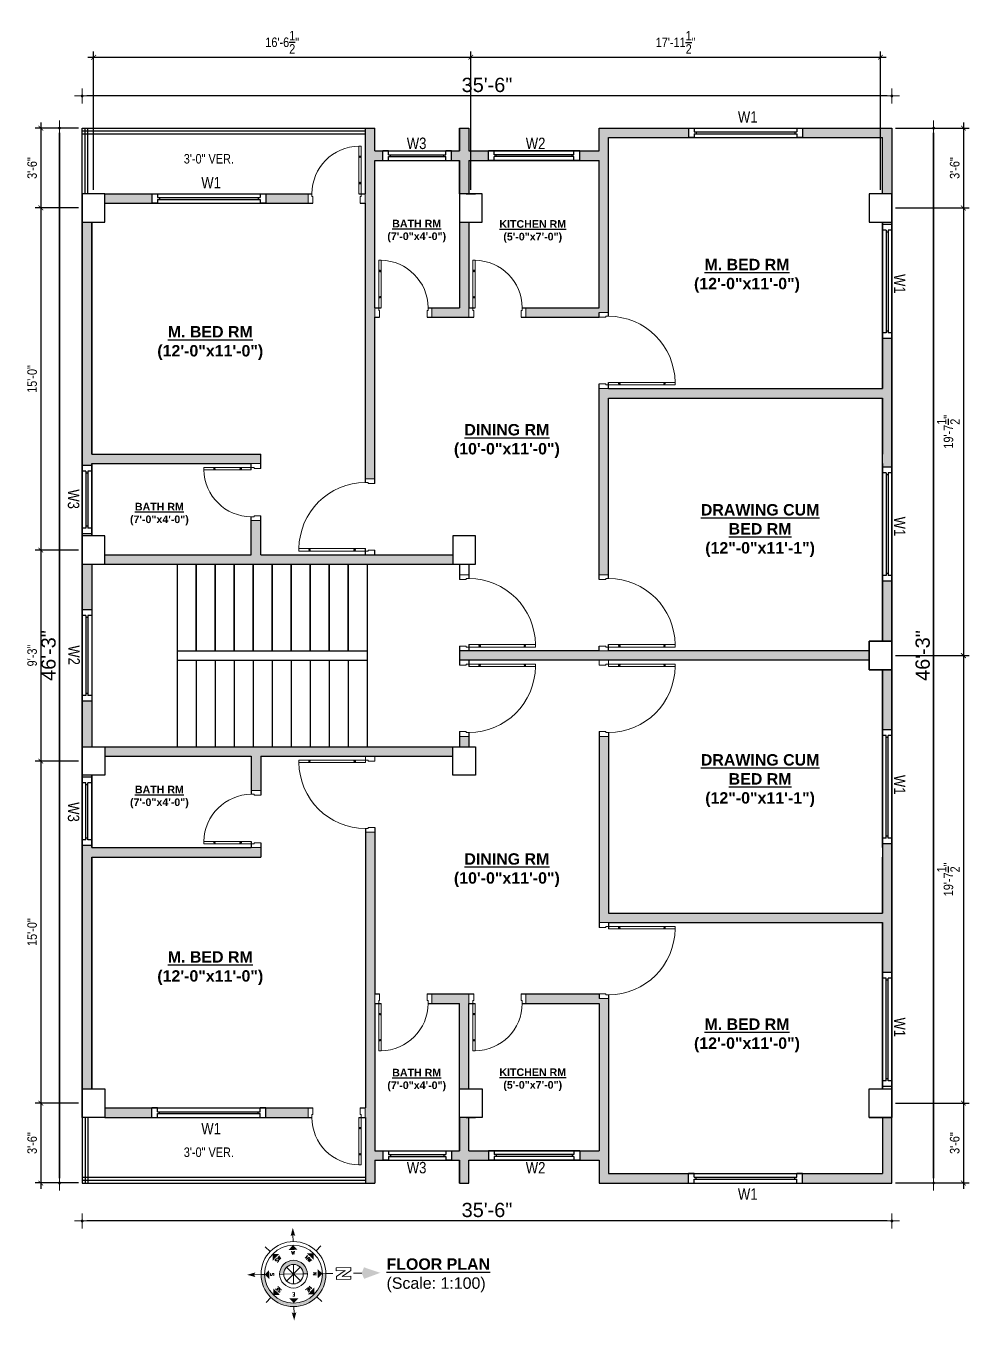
# Model space of a CAD drawing. Header units: inches. Extents: x -4010 to 65129, y -40138 to -1318.
# Drawn here: x 46265 to 46761, y -36517 to -35835 of the extents above; entities that cross this region are included whole.
import ezdxf
from ezdxf.enums import TextEntityAlignment as Align

# ---------------------------------------------------------------- set-up
doc = ezdxf.new("R2010")
doc.units = ezdxf.units.IN
doc.header["$MEASUREMENT"] = 0
doc.header["$PDMODE"] = 99
doc.linetypes.add('ACAD_ISO04W100', pattern=[30.5, 24, -3, 0.5, -3])
for name, color, linetype, lineweight in [('1-FOUNDATION DIM', 31, 'Continuous', 5), ('Colour 09', 210, 'Continuous', 9), ('DIM', 7, 'Continuous', 15), ('door', 132, 'Continuous', 15), ('GRID', 8, 'ACAD_ISO04W100', 15), ('Slab Line', 5, 'Continuous', 30)]:
    doc.layers.add(name, color=color, linetype=linetype, lineweight=lineweight)
for name, color, linetype in [('Brick wall', 3, 'Continuous'), ('RCC', 6, 'Continuous'), ('Rod', 1, 'Continuous'), ('TEX', 7, 'Continuous'), ('wall', 3, 'Continuous'), ('WINDOOR', 7, 'Continuous')]:
    doc.layers.add(name, color=color, linetype=linetype)
doc.styles.add('ARIAL', font='arial.ttf')
doc.styles.add('NARROW', font='ARIALN.TTF')
doc.styles.add('ROMANS', font='romans')
doc.styles.get("Standard").update_dxf_attribs({"font": 'ARIALN.TTF'})
doc.dimstyles.new('3-16', dxfattribs={"dimtxt": 5, "dimasz": 2.5, "dimexe": 3, "dimexo": 2, "dimgap": 2, "dimtad": 1, "dimdec": 1, "dimzin": 3, "dimdsep": 46, "dimlunit": 4, "dimtxsty": 'NARROW', "dimblk": 'ARCHTICK', "dimcen": 0, "dimdle": 3, "dimclrd": 256, "dimclre": 256, "dimclrt": 7, "dimaunit": 1, "dimadec": 3, "dimazin": 1, "dimtfac": 1, "dimtdec": 1, "dimtofl": 0, "dimtmove": 0, "dimatfit": 3, "dimldrblk": 'CLOSED', "dimfxl": 1, "dimtolj": 1, "dimtzin": 0, "dimlwd": -1, "dimlwe": -1, "dimarcsym": 0})
doc.dimstyles.new('3-8', dxfattribs={"dimscale": 1.25, "dimtxt": 6, "dimasz": 2, "dimexe": 0.18, "dimexo": 6, "dimgap": 0, "dimtad": 0, "dimdec": 0, "dimzin": 3, "dimdsep": 46, "dimlunit": 3, "dimtxsty": 'ARIAL', "dimblk": 'DD', "dimcen": 1, "dimse1": 1, "dimse2": 1, "dimclrd": 256, "dimclrt": 256, "dimadec": 0, "dimazin": 0, "dimtfac": 0.5, "dimtdec": 0, "dimtmove": 2, "dimatfit": 0, "dimfxl": 0.18, "dimtvp": 0.75, "dimfrac": 1, "dimtolj": 1, "dimtzin": 0, "dimarcsym": 0})

# ---------------------------------------------------------------- blocks, each defined once
blk = doc.blocks.new('A$C779854B7')
at = {"layer": 'RCC'}
for p, q in [((0, 15), (12, 15)), ((0, 0), (0, 15)), ((12, 15), (12, 0)), ((12, 0), (0, 0))]:
    blk.add_line(p, q, dxfattribs=at)
blk = doc.blocks.new("Windoo 4'")
at = {"layer": 'WINDOOR'}
for p, q in [((24, 5), (-24, 5)), ((-24, 5), (-24, 0)), ((24, 0), (-24, 0)), ((-24, 0), (-21, 0)), ((-21, 5), (-21, 3)), ((21, 3), (-21, 3)), ((21, 2), (-21, 2)), ((-21, 2), (-21, 0)), ((-20, 3), (-20, 2)), ((20, 3), (20, 2)), ((24, 5), (21, 5)), ((21, 5), (21, 3)), ((21, 2), (21, 0)), ((21, 0), (24, 0)), ((24, 5), (24, 0))]:
    blk.add_line(p, q, dxfattribs=at)
blk = doc.blocks.new('DD')
for p, q in [((-1.6, 0), (1.6, 0)), ((0, 1.6), (0, -1.6))]:
    blk.add_line(p, q)
at = {"const_width": 0.3}
blk.add_lwpolyline([(-0.15, 0, 1), (0.15, 0, 1)], format="xyb", close=True, dxfattribs=at)
blk = doc.blocks.new('*D1217')
at = {"layer": 'Colour 09', "lineweight": -2}
blk.add_line((46742.27, -35891.52), (46742.27, -36441.5), dxfattribs=at)
at = {"layer": 'Defpoints', "color": 0}
for p in [(46720.27, -35889.02), (46720.27, -36444), (46742.27, -36444)]:
    blk.add_point(p, dxfattribs=at)
at = {"layer": 'Colour 09', "lineweight": -2, "xscale": 2.5, "yscale": 2.5, "zscale": 2.5}
for p, rotation in [((46742.27, -35889.02), 90), ((46742.27, -36444), 270)]:
    blk.add_blockref('DD', p, dxfattribs=dict(at, rotation=rotation))
at = {"layer": 'Colour 09', "insert": (46736.52, -36166.51), "char_height": 7.5, "attachment_point": 5, "rotation": 90, "style": 'ARIAL'}
blk.add_mtext('\\A1;46\'-3"', dxfattribs=at)
blk = doc.blocks.new('*D1218')
at = {"layer": 'Colour 09', "lineweight": -2}
blk.add_line((46717.77, -36463.99), (46296.77, -36463.99), dxfattribs=at)
at = {"layer": 'Defpoints', "color": 0}
for p in [(46294.27, -36444), (46720.27, -36444), (46294.27, -36463.99)]:
    blk.add_point(p, dxfattribs=at)
at = {"layer": 'Colour 09', "lineweight": -2, "xscale": 2.5, "yscale": 2.5, "zscale": 2.5, "rotation": 180}
blk.add_blockref('DD', (46294.27, -36463.99), dxfattribs=at)
at = {"layer": 'Colour 09', "lineweight": -2, "xscale": 2.5, "yscale": 2.5, "zscale": 2.5}
blk.add_blockref('DD', (46720.27, -36463.99), dxfattribs=at)
at = {"layer": 'Colour 09', "insert": (46507.27, -36458.24), "char_height": 7.5, "attachment_point": 5, "style": 'ARIAL'}
blk.add_mtext('\\A1;35\'-6"', dxfattribs=at)
blk = doc.blocks.new('*D1219')
at = {"layer": 'Colour 09', "lineweight": -2}
blk.add_line((46282.34, -36441.5), (46282.34, -35891.52), dxfattribs=at)
at = {"layer": 'Defpoints', "color": 0}
for p in [(46282.34, -35889.02), (46294.27, -35889.02), (46294.27, -36444)]:
    blk.add_point(p, dxfattribs=at)
at = {"layer": 'Colour 09', "lineweight": -2, "xscale": 2.5, "yscale": 2.5, "zscale": 2.5}
for p, rotation in [((46282.34, -35889.02), 90), ((46282.34, -36444), 270)]:
    blk.add_blockref('DD', p, dxfattribs=dict(at, rotation=rotation))
at = {"layer": 'Colour 09', "insert": (46276.59, -36166.51), "char_height": 7.5, "attachment_point": 5, "rotation": 90, "style": 'ARIAL'}
blk.add_mtext('\\A1;46\'-3"', dxfattribs=at)
blk = doc.blocks.new('Anno_North_J_Metric')
at = {"linetype": 'ByBlock', "lineweight": -2}
h = blk.add_hatch(color=0, dxfattribs=at)
h.paths.add_polyline_path([(-4.17, 0), (-4.68, 0, 1), (4.68, 0), (4.17, 0, -1)])
h.paths.add_polyline_path([(1.41, 0), (2, 0, 1), (-2, 0), (-1.41, 0, -1)])
at = {"color": 0, "linetype": 'ByBlock', "lineweight": -2}
for p, q in [((0, 4.68), (0, 5.67)), ((-3.31, 3.31), (-4.01, 4.01)), ((3.31, 3.31), (4.01, 4.01)), ((-4.68, 0), (-5.67, 0)), ((-4.68, 0), (-4.17, 0)), ((-1.41, 0), (-2, 0)), ((-1.41, 0), (1.41, 0)), ((1.41, 0), (-1.41, 0)), ((-1, 1), (1, -1)), ((-1, -1), (1, 1)), ((1, -1), (-1, 1)), ((1, 1), (-1, -1)), ((0, 1.41), (0, -1.41)), ((0, -1.41), (0, 1.41)), ((1.41, 0), (2, 0)), ((4.68, 0), (4.17, 0)), ((4.68, 0), (5.67, 0)), ((6.17, 0.4), (6.17, 0.82)), ((6.17, 0.82), (8.27, 0.82)), ((7.43, 0.4), (6.17, 0.4)), ((6.17, -0.44), (7.43, 0.4)), ((8.27, 0.4), (7.01, -0.44)), ((8.27, 0.82), (8.27, 0.4)), ((8.67, 0), (9.83, 0)), ((6.17, -0.86), (6.17, -0.44)), ((8.27, -0.86), (6.17, -0.86)), ((7.01, -0.44), (8.27, -0.44)), ((8.27, -0.44), (8.27, -0.86)), ((-3.31, -3.31), (-4.01, -4.01)), ((3.31, -3.31), (4.01, -4.01)), ((0, -4.68), (0, -5.67))]:
    blk.add_line(p, q, dxfattribs=at)
for radius in [4.68, 4.17, 2, 1.41]:
    blk.add_circle((0, 0), radius, dxfattribs=at)
for points in [[(-0.33, 5.5), (0, 5.67), (0, 6.67)], [(0, 6.67), (0.33, 5.5), (0, 5.67)], [(0, 4.17), (0.67, 3.5), (-0.67, 3.5)], [(-2.95, 2.95), (-2, 2.95), (-2.95, 2)], [(2.95, 2.95), (2.95, 2), (2, 2.95)], [(-6.67, 0), (-5.5, 0.33), (-5.67, 0)], [(-5.5, -0.33), (-5.67, 0), (-6.67, 0)], [(-4.17, 0), (-3.5, 0.67), (-3.5, -0.67)], [(4.17, 0), (3.5, -0.67), (3.5, 0.67)], [(12.5, 0), (10.17, 0.83), (9.83, 0)], [(9.83, 0), (10.17, -0.83), (12.5, 0)], [(-2.95, -2.95), (-2.95, -2), (-2, -2.95)], [(0, -4.17), (-0.67, -3.5), (0.67, -3.5)], [(2.95, -2.95), (2, -2.95), (2.95, -2)], [(0, -6.67), (-0.33, -5.5), (0, -5.67)], [(0.33, -5.5), (0, -5.67), (0, -6.67)]]:
    blk.add_solid(points, dxfattribs=at)
at = {"color": 0, "linetype": 'ByBlock', "lineweight": -2, "style": 'ROMANS'}
for s, rotation, p in [('SW', 45, (-2, 2)), ('NW', 315, (2, 2)), ('S', 270, (-3.33, 0)), ('N', 270, (2.83, 0)), ('SE', 135, (-2, -2)), ('NE', 225, (2, -2)), ('E', 180, (0, -2.67))]:
    blk.add_text(s, height=0.5, rotation=rotation, dxfattribs=at).set_placement(p, align=Align.CENTER)
blk.add_text('W', height=0.5, dxfattribs=at).set_placement((0, 2.83), align=Align.CENTER)
blk = doc.blocks.new('D40')
at = {"layer": 'door'}
for p, q in [((2, 5), (2, 39.97)), ((3.25, 39.97), (2, 39.97)), ((2.4, 33.97), (2.4, 34.72)), ((2.85, 34.72), (2.4, 34.72)), ((2.85, 33.97), (2.85, 34.72)), ((3.25, 5), (3.25, 39.97)), ((2.4, 33.97), (2, 33.97)), ((3.25, 33.97), (2.85, 33.97)), ((2, 11), (2.4, 11)), ((2.4, 10.25), (2.4, 11)), ((2.4, 10.25), (2.85, 10.25)), ((2.85, 10.25), (2.85, 11)), ((2.85, 11), (3.25, 11)), ((0, 0), (0, 5)), ((0, 5), (2, 5)), ((2.5, 0), (0, 0)), ((2, 5), (2, 3.5)), ((2, 5), (3.25, 5)), ((2, 3.5), (2.5, 3.5)), ((2.5, 3.5), (2.5, 0)), ((38, 3.5), (37.5, 3.5)), ((37.5, 3.5), (37.5, 0)), ((37.5, 0), (40, 0)), ((40, 5), (38, 5)), ((38, 5), (38, 3.5)), ((40, 0), (40, 5))]:
    blk.add_line(p, q, dxfattribs=at)
blk.add_arc((2.88, 4.86), 35.12, 0.23178, 89.39304, dxfattribs=at)
blk = doc.blocks.new('W-3FT')
at = {"layer": 'WINDOOR'}
for p, q in [((-36, 0), (-36, -5)), ((-36, 0), (-33, 0)), ((-36, 0), (0, 0)), ((-33, 0), (-33, -2)), ((-3, 0), (-3, -2)), ((0, 0), (0, -5)), ((-33, -5), (-36, -5)), ((-36, -5), (0, -5)), ((-33, -2), (-3, -2)), ((-33, -3), (-33, -5)), ((-33, -3), (-3, -3)), ((-32, -2), (-32, -3)), ((-4, -2), (-4, -3)), ((-3, -3), (-3, -5)), ((0, -5), (-3, -5))]:
    blk.add_line(p, q, dxfattribs=at)
blk = doc.blocks.new('D30')
at = {"layer": 'door'}
for p, q in [((2, 5), (2, 29.97)), ((3.25, 29.97), (2, 29.97)), ((3.25, 5), (3.25, 29.97)), ((2.4, 23.97), (2, 23.97)), ((2.4, 23.97), (2.4, 24.72)), ((2.85, 24.72), (2.4, 24.72)), ((2.85, 23.97), (2.85, 24.72)), ((3.25, 23.97), (2.85, 23.97)), ((2, 11), (2.4, 11)), ((2.4, 10.25), (2.4, 11)), ((2.4, 10.25), (2.85, 10.25)), ((2.85, 10.25), (2.85, 11)), ((2.85, 11), (3.25, 11)), ((0, 0), (0, 5)), ((0, 5), (2, 5)), ((2.5, 0), (0, 0)), ((2, 5), (2, 3.5)), ((2, 5), (3.25, 5)), ((2, 3.5), (2.5, 3.5)), ((2.5, 3.5), (2.5, 0)), ((28, 3.5), (27.5, 3.5)), ((27.5, 3.5), (27.5, 0)), ((27.5, 0), (30, 0)), ((30, 5), (28, 5)), ((28, 5), (28, 3.5)), ((30, 0), (30, 5))]:
    blk.add_line(p, q, dxfattribs=at)
blk.add_arc((2.89, 4.86), 25.11, 0.32038, 89.17273, dxfattribs=at)
blk = doc.blocks.new('W-1')
at = {"layer": 'WINDOOR'}
for p, q in [((-60, 0), (-60, -5)), ((-60, 0), (-57, 0)), ((-60, 0), (0, 0)), ((-57, 0), (-57, -2)), ((-3, 0), (-3, -2)), ((0, 0), (0, -5)), ((-57, -5), (-60, -5)), ((-60, -5), (0, -5)), ((-57, -2), (-3, -2)), ((-57, -3), (-57, -5)), ((-57, -3), (-3, -3)), ((-56, -2), (-56, -3)), ((-4, -2), (-4, -3)), ((-3, -3), (-3, -5)), ((0, -5), (-3, -5))]:
    blk.add_line(p, q, dxfattribs=at)
blk = doc.blocks.new('*D1225')
at = {"layer": 'Colour 09', "lineweight": -2}
blk.add_line((46742.27, -36441.5), (46742.27, -35891.52), dxfattribs=at)
at = {"layer": 'Defpoints', "color": 0}
for p in [(46720.27, -35889.02), (46742.27, -35889.02), (46720.27, -36444)]:
    blk.add_point(p, dxfattribs=at)
at = {"layer": 'Colour 09', "lineweight": -2, "xscale": 2.5, "yscale": 2.5, "zscale": 2.5}
for p, rotation in [((46742.27, -35889.02), 90), ((46742.27, -36444), 270)]:
    blk.add_blockref('DD', p, dxfattribs=dict(at, rotation=rotation))
at = {"layer": 'Colour 09', "insert": (46736.52, -36166.51), "char_height": 7.5, "attachment_point": 5, "rotation": 90, "style": 'ARIAL'}
blk.add_mtext('\\A1;46\'-3"', dxfattribs=at)
blk = doc.blocks.new('*D1226')
at = {"layer": 'Colour 09', "lineweight": -2}
blk.add_line((46282.34, -35891.52), (46282.34, -36441.5), dxfattribs=at)
at = {"layer": 'Defpoints', "color": 0}
for p in [(46294.27, -35889.02), (46282.34, -36444), (46294.27, -36444)]:
    blk.add_point(p, dxfattribs=at)
at = {"layer": 'Colour 09', "lineweight": -2, "xscale": 2.5, "yscale": 2.5, "zscale": 2.5}
for p, rotation in [((46282.34, -35889.02), 90), ((46282.34, -36444), 270)]:
    blk.add_blockref('DD', p, dxfattribs=dict(at, rotation=rotation))
at = {"layer": 'Colour 09', "insert": (46276.59, -36166.51), "char_height": 7.5, "attachment_point": 5, "rotation": 90, "style": 'ARIAL'}
blk.add_mtext('\\A1;46\'-3"', dxfattribs=at)
blk = doc.blocks.new('*D1227')
at = {"layer": 'Colour 09', "lineweight": -2}
blk.add_line((46717.77, -35872.09), (46296.77, -35872.09), dxfattribs=at)
at = {"layer": 'Defpoints', "color": 0}
for p in [(46294.27, -35835.24), (46720.27, -35835.24), (46294.27, -35872.09)]:
    blk.add_point(p, dxfattribs=at)
at = {"layer": 'Colour 09', "lineweight": -2, "xscale": 2.5, "yscale": 2.5, "zscale": 2.5, "rotation": 180}
blk.add_blockref('DD', (46294.27, -35872.09), dxfattribs=at)
at = {"layer": 'Colour 09', "lineweight": -2, "xscale": 2.5, "yscale": 2.5, "zscale": 2.5}
blk.add_blockref('DD', (46720.27, -35872.09), dxfattribs=at)
at = {"layer": 'Colour 09', "insert": (46507.27, -35866.34), "char_height": 7.5, "attachment_point": 5, "style": 'ARIAL'}
blk.add_mtext('\\A1;35\'-6"', dxfattribs=at)
blk = doc.blocks.new('_ArchTick')
at = {"layer": 'GRID', "color": 0, "const_width": 0.15}
blk.add_lwpolyline([(-0.5, -0.5), (0.5, 0.5)], dxfattribs=at)
blk = doc.blocks.new('*D1228')
at = {"layer": 'Defpoints', "color": 0}
for p in [(46498.77, -35851.75), (46300.27, -35923.51), (46498.77, -35923.51)]:
    blk.add_point(p, dxfattribs=at)
at = {"layer": 'Rod'}
for p, q in [((46300.27, -35921.51), (46300.27, -35848.75)), ((46498.77, -35921.51), (46498.77, -35848.75)), ((46297.27, -35851.75), (46501.77, -35851.75))]:
    blk.add_line(p, q, dxfattribs=at)
at = {"layer": 'Rod', "xscale": 2.5, "yscale": 2.5, "zscale": 2.5, "rotation": 180}
blk.add_blockref('_ArchTick', (46300.27, -35851.75), dxfattribs=at)
at = {"layer": 'Rod', "xscale": 2.5, "yscale": 2.5, "zscale": 2.5}
blk.add_blockref('_ArchTick', (46498.77, -35851.75), dxfattribs=at)
at = {"layer": 'Rod', "color": 7, "insert": (46399.52, -35843.86), "char_height": 5, "attachment_point": 5, "style": 'NARROW'}
blk.add_mtext('\\A1;16\'-6{\\H1.000000x;\\S1/2;}"', dxfattribs=at)
blk = doc.blocks.new('_Closed')
at = {"layer": 'wall', "color": 0, "lineweight": -2}
for p, q in [((-1, 0.17), (0, 0)), ((-1, 0.17), (-1, -0.17)), ((0, 0), (-1, -0.17)), ((0, 0), (-1, 0))]:
    blk.add_line(p, q, dxfattribs=at)
blk = doc.blocks.new('*D1229')
at = {"layer": 'Defpoints', "color": 0}
for p in [(46714.27, -35851.75), (46498.77, -35923.51), (46714.27, -35923.51)]:
    blk.add_point(p, dxfattribs=at)
at = {"layer": 'Rod'}
for p, q in [((46498.77, -35921.51), (46498.77, -35848.75)), ((46714.27, -35921.51), (46714.27, -35848.75)), ((46495.77, -35851.75), (46717.27, -35851.75))]:
    blk.add_line(p, q, dxfattribs=at)
at = {"layer": 'Rod', "xscale": 2.5, "yscale": 2.5, "zscale": 2.5, "rotation": 180}
blk.add_blockref('_ArchTick', (46498.77, -35851.75), dxfattribs=at)
at = {"layer": 'Rod', "xscale": 2.5, "yscale": 2.5, "zscale": 2.5}
blk.add_blockref('_ArchTick', (46714.27, -35851.75), dxfattribs=at)
at = {"layer": 'Rod', "color": 7, "insert": (46606.52, -35843.9), "char_height": 5, "attachment_point": 5, "style": 'NARROW'}
blk.add_mtext('\\A1;17\'-11{\\H1.000000x;\\S1/2;}"', dxfattribs=at)
blk = doc.blocks.new('*D1230')
at = {"layer": 'Defpoints', "color": 0}
for p in [(46720.27, -35889.02), (46720.27, -35931.01), (46757.91, -35931.01)]:
    blk.add_point(p, dxfattribs=at)
at = {"layer": 'Rod'}
for p, q in [((46722.27, -35889.02), (46760.91, -35889.02)), ((46757.91, -35886.02), (46757.91, -35934.01)), ((46722.27, -35931.01), (46760.91, -35931.01))]:
    blk.add_line(p, q, dxfattribs=at)
at = {"layer": 'Rod', "xscale": 2.5, "yscale": 2.5, "zscale": 2.5}
for p, rotation in [((46757.91, -35889.02), 90), ((46757.91, -35931.01), 270)]:
    blk.add_blockref('_ArchTick', p, dxfattribs=dict(at, rotation=rotation))
at = {"layer": 'Rod', "color": 7, "insert": (46753.36, -35910.02), "char_height": 5, "attachment_point": 5, "rotation": 90, "style": 'NARROW'}
blk.add_mtext('\\A1;3\'-6"', dxfattribs=at)
blk = doc.blocks.new('*D1231')
at = {"layer": 'Defpoints', "color": 0}
for p in [(46720.27, -35931.01), (46720.27, -36166.51), (46757.91, -36166.51)]:
    blk.add_point(p, dxfattribs=at)
at = {"layer": 'Rod'}
for p, q in [((46722.27, -35931.01), (46760.91, -35931.01)), ((46757.91, -35928.01), (46757.91, -36169.51)), ((46722.27, -36166.51), (46760.91, -36166.51))]:
    blk.add_line(p, q, dxfattribs=at)
at = {"layer": 'Rod', "xscale": 2.5, "yscale": 2.5, "zscale": 2.5}
for p, rotation in [((46757.91, -35931.01), 90), ((46757.91, -36166.51), 270)]:
    blk.add_blockref('_ArchTick', p, dxfattribs=dict(at, rotation=rotation))
at = {"layer": 'Rod', "color": 7, "insert": (46750.02, -36048.76), "char_height": 5, "attachment_point": 5, "rotation": 90, "style": 'NARROW'}
blk.add_mtext('\\A1;19\'-7{\\H1.000000x;\\S1/2;}"', dxfattribs=at)
blk = doc.blocks.new('*D1232')
at = {"layer": 'Defpoints', "color": 0}
for p in [(46720.27, -36166.51), (46720.27, -36402.01), (46757.91, -36402.01)]:
    blk.add_point(p, dxfattribs=at)
at = {"layer": 'Rod'}
for p, q in [((46722.27, -36166.51), (46760.91, -36166.51)), ((46757.91, -36163.51), (46757.91, -36405.01)), ((46722.27, -36402.01), (46760.91, -36402.01))]:
    blk.add_line(p, q, dxfattribs=at)
at = {"layer": 'Rod', "xscale": 2.5, "yscale": 2.5, "zscale": 2.5}
for p, rotation in [((46757.91, -36166.51), 90), ((46757.91, -36402.01), 270)]:
    blk.add_blockref('_ArchTick', p, dxfattribs=dict(at, rotation=rotation))
at = {"layer": 'Rod', "color": 7, "insert": (46750.02, -36284.26), "char_height": 5, "attachment_point": 5, "rotation": 90, "style": 'NARROW'}
blk.add_mtext('\\A1;19\'-7{\\H1.000000x;\\S1/2;}"', dxfattribs=at)
blk = doc.blocks.new('*D1233')
at = {"layer": 'Defpoints', "color": 0}
for p in [(46720.27, -36402.01), (46720.27, -36444), (46757.91, -36444)]:
    blk.add_point(p, dxfattribs=at)
at = {"layer": 'Rod'}
for p, q in [((46757.91, -36399.01), (46757.91, -36447)), ((46722.27, -36402.01), (46760.91, -36402.01)), ((46722.27, -36444), (46760.91, -36444))]:
    blk.add_line(p, q, dxfattribs=at)
at = {"layer": 'Rod', "xscale": 2.5, "yscale": 2.5, "zscale": 2.5}
for p, rotation in [((46757.91, -36402.01), 90), ((46757.91, -36444), 270)]:
    blk.add_blockref('_ArchTick', p, dxfattribs=dict(at, rotation=rotation))
at = {"layer": 'Rod', "color": 7, "insert": (46753.36, -36423.01), "char_height": 5, "attachment_point": 5, "rotation": 90, "style": 'NARROW'}
blk.add_mtext('\\A1;3\'-6"', dxfattribs=at)
blk = doc.blocks.new('*D1234')
at = {"layer": 'Defpoints', "color": 0}
for p in [(46294.27, -35889.02), (46272.5, -35931.01), (46294.27, -35931.01)]:
    blk.add_point(p, dxfattribs=at)
at = {"layer": 'Rod'}
for p, q in [((46292.27, -35889.02), (46269.5, -35889.02)), ((46272.5, -35886.02), (46272.5, -35934.01)), ((46292.27, -35931.01), (46269.5, -35931.01))]:
    blk.add_line(p, q, dxfattribs=at)
at = {"layer": 'Rod', "xscale": 2.5, "yscale": 2.5, "zscale": 2.5}
for p, rotation in [((46272.5, -35889.02), 90), ((46272.5, -35931.01), 270)]:
    blk.add_blockref('_ArchTick', p, dxfattribs=dict(at, rotation=rotation))
at = {"layer": 'Rod', "color": 7, "insert": (46267.94, -35910.02), "char_height": 5, "attachment_point": 5, "rotation": 90, "style": 'NARROW'}
blk.add_mtext('\\A1;3\'-6"', dxfattribs=at)
blk = doc.blocks.new('*D1235')
at = {"layer": 'Defpoints', "color": 0}
for p in [(46294.27, -35931.01), (46272.5, -36111.01), (46294.27, -36111.01)]:
    blk.add_point(p, dxfattribs=at)
at = {"layer": 'Rod'}
for p, q in [((46292.27, -35931.01), (46269.5, -35931.01)), ((46272.5, -35928.01), (46272.5, -36114.01)), ((46292.27, -36111.01), (46269.5, -36111.01))]:
    blk.add_line(p, q, dxfattribs=at)
at = {"layer": 'Rod', "xscale": 2.5, "yscale": 2.5, "zscale": 2.5}
for p, rotation in [((46272.5, -35931.01), 90), ((46272.5, -36111.01), 270)]:
    blk.add_blockref('_ArchTick', p, dxfattribs=dict(at, rotation=rotation))
at = {"layer": 'Rod', "color": 7, "insert": (46267.94, -36021.01), "char_height": 5, "attachment_point": 5, "rotation": 90, "style": 'NARROW'}
blk.add_mtext('\\A1;15\'-0"', dxfattribs=at)
blk = doc.blocks.new('*D1236')
at = {"layer": 'Defpoints', "color": 0}
for p in [(46294.27, -36111.01), (46272.5, -36222.01), (46294.27, -36222.01)]:
    blk.add_point(p, dxfattribs=at)
at = {"layer": 'Rod'}
for p, q in [((46272.5, -36108.01), (46272.5, -36225.01)), ((46292.27, -36111.01), (46269.5, -36111.01)), ((46292.27, -36222.01), (46269.5, -36222.01))]:
    blk.add_line(p, q, dxfattribs=at)
at = {"layer": 'Rod', "xscale": 2.5, "yscale": 2.5, "zscale": 2.5}
for p, rotation in [((46272.5, -36111.01), 90), ((46272.5, -36222.01), 270)]:
    blk.add_blockref('_ArchTick', p, dxfattribs=dict(at, rotation=rotation))
at = {"layer": 'Rod', "color": 7, "insert": (46267.94, -36166.51), "char_height": 5, "attachment_point": 5, "rotation": 90, "style": 'NARROW'}
blk.add_mtext('\\A1;9\'-3"', dxfattribs=at)
blk = doc.blocks.new('*D1237')
at = {"layer": 'Defpoints', "color": 0}
for p in [(46294.27, -36222.01), (46272.5, -36402.01), (46294.27, -36402.01)]:
    blk.add_point(p, dxfattribs=at)
at = {"layer": 'Rod'}
for p, q in [((46292.27, -36222.01), (46269.5, -36222.01)), ((46272.5, -36219.01), (46272.5, -36405.01)), ((46292.27, -36402.01), (46269.5, -36402.01))]:
    blk.add_line(p, q, dxfattribs=at)
at = {"layer": 'Rod', "xscale": 2.5, "yscale": 2.5, "zscale": 2.5}
for p, rotation in [((46272.5, -36222.01), 90), ((46272.5, -36402.01), 270)]:
    blk.add_blockref('_ArchTick', p, dxfattribs=dict(at, rotation=rotation))
at = {"layer": 'Rod', "color": 7, "insert": (46267.94, -36312.01), "char_height": 5, "attachment_point": 5, "rotation": 90, "style": 'NARROW'}
blk.add_mtext('\\A1;15\'-0"', dxfattribs=at)
blk = doc.blocks.new('*D1238')
at = {"layer": 'Defpoints', "color": 0}
for p in [(46294.27, -36402.01), (46272.5, -36444), (46294.27, -36444)]:
    blk.add_point(p, dxfattribs=at)
at = {"layer": 'Rod'}
for p, q in [((46272.5, -36399.01), (46272.5, -36447)), ((46292.27, -36402.01), (46269.5, -36402.01)), ((46292.27, -36444), (46269.5, -36444))]:
    blk.add_line(p, q, dxfattribs=at)
at = {"layer": 'Rod', "xscale": 2.5, "yscale": 2.5, "zscale": 2.5}
for p, rotation in [((46272.5, -36402.01), 90), ((46272.5, -36444), 270)]:
    blk.add_blockref('_ArchTick', p, dxfattribs=dict(at, rotation=rotation))
at = {"layer": 'Rod', "color": 7, "insert": (46267.94, -36423.01), "char_height": 5, "attachment_point": 5, "rotation": 90, "style": 'NARROW'}
blk.add_mtext('\\A1;3\'-6"', dxfattribs=at)

msp = doc.modelspace()

# ---------------------------------------------------------------- hatches: boundary and pattern name
at = {"layer": 'Rod'}
h = msp.add_hatch(color=256, dxfattribs=at)
h.paths.add_polyline_path([(46413.104, -35923.513), (46390.937, -35923.513), (46390.937, -35928.513), (46413.104, -35928.513)])
h.paths.add_polyline_path([(46448.27, -35906.021), (46452.52, -35906.021), (46452.52, -35901.021), (46448.27, -35901.021), (46448.27, -35889.021), (46443.27, -35889.021), (46443.27, -35923.513), (46443.104, -35923.513), (46443.104, -35928.513), (46443.27, -35928.513), (46443.27, -36073.513), (46448.27, -36073.513), (46448.27, -35988.521), (46448.27, -35983.521)])
h.paths.add_polyline_path([(46508.02, -35901.021), (46497.77, -35901.021), (46497.77, -35889.021), (46492.77, -35889.021), (46492.77, -35901.021), (46488.52, -35901.021), (46488.52, -35906.021), (46492.77, -35906.021), (46492.77, -35923.513), (46497.77, -35923.513), (46497.77, -35906.021), (46508.02, -35906.021)])
h.paths.add_polyline_path([(46497.77, -35938.513), (46492.77, -35938.513), (46492.77, -35983.521), (46478.27, -35983.521), (46478.27, -35988.521), (46497.77, -35988.521), (46497.77, -35983.521)])
h.paths.add_polyline_path([(46571.27, -35894.021), (46613.27, -35894.021), (46613.27, -35889.021), (46566.27, -35889.021), (46566.27, -35901.021), (46556.02, -35901.021), (46556.02, -35906.021), (46566.27, -35906.021), (46566.27, -35983.521), (46527.77, -35983.521), (46527.77, -35988.521), (46566.27, -35988.521), (46566.27, -35986.021), (46571.27, -35986.021)])
h.paths.add_polyline_path([(46720.27, -35889.021), (46673.27, -35889.021), (46673.27, -35894.021), (46715.27, -35894.021), (46715.27, -35923.513), (46720.27, -35923.513)])
h.paths.add_polyline_path([(46720.27, -35999.77), (46715.27, -35999.77), (46715.27, -36026.021), (46571.27, -36026.021), (46566.27, -36026.021), (46566.27, -36124.013), (46571.27, -36124.013), (46571.27, -36031.021), (46715.27, -36031.021), (46715.27, -36067.412), (46720.27, -36067.412)])
h.paths.add_polyline_path([(46708.27, -36164.013), (46571.27, -36164.013), (46566.27, -36164.013), (46492.77, -36164.013), (46492.77, -36169.013), (46497.77, -36169.013), (46708.27, -36169.013)])
h.paths.add_polyline_path([(46720.27, -36127.412), (46715.27, -36127.412), (46715.27, -36159.013), (46720.27, -36159.013)])
h.paths.add_polyline_path([(46720.27, -36174.013), (46715.27, -36174.013), (46715.27, -36205.614), (46720.27, -36205.614)])
h.paths.add_polyline_path([(46720.27, -36265.614), (46715.27, -36265.614), (46715.27, -36302.005), (46571.27, -36302.005), (46571.27, -36209.013), (46566.27, -36209.013), (46566.27, -36307.005), (46571.27, -36307.005), (46715.27, -36307.005), (46715.27, -36333.255), (46720.27, -36333.255)])
h.paths.add_polyline_path([(46571.27, -36347.005), (46566.27, -36347.005), (46566.27, -36344.505), (46527.77, -36344.505), (46527.77, -36349.505), (46566.27, -36349.505), (46566.27, -36427.005), (46556.02, -36427.005), (46556.02, -36432.005), (46566.27, -36432.005), (46566.27, -36444.005), (46613.27, -36444.005), (46613.27, -36439.005), (46571.27, -36439.005)])
h.paths.add_polyline_path([(46720.27, -36409.513), (46715.27, -36409.513), (46715.27, -36439.005), (46673.27, -36439.005), (46673.27, -36444.005), (46720.27, -36444.005)])
h.paths.add_polyline_path([(46508.02, -36427.005), (46497.77, -36427.005), (46497.77, -36409.513), (46496.27, -36409.513), (46492.77, -36409.513), (46492.77, -36427.005), (46488.52, -36427.005), (46488.52, -36432.005), (46492.77, -36432.005), (46492.77, -36444.005), (46497.77, -36444.005), (46497.77, -36432.005), (46508.02, -36432.005)])
h.paths.add_polyline_path([(46452.52, -36427.005), (46448.27, -36427.005), (46448.27, -36349.505), (46448.27, -36344.505), (46448.27, -36343.005), (46448.27, -36259.513), (46443.27, -36259.513), (46443.27, -36404.513), (46443.104, -36404.513), (46443.104, -36409.513), (46443.27, -36409.513), (46443.27, -36444.005), (46448.27, -36444.005), (46448.27, -36432.005), (46452.52, -36432.005)])
h.paths.add_polyline_path([(46497.77, -36349.505), (46497.77, -36344.505), (46478.27, -36344.505), (46478.27, -36349.505), (46492.77, -36349.505), (46492.77, -36394.513), (46497.77, -36394.513)])
h.paths.add_polyline_path([(46489.27, -36214.513), (46306.27, -36214.513), (46306.27, -36219.513), (46383.27, -36219.513), (46383.27, -36237.513), (46388.27, -36237.513), (46388.27, -36219.513), (46489.27, -36219.513)])
h.paths.add_polyline_path([(46497.77, -36209.013), (46492.77, -36209.013), (46492.77, -36214.513), (46497.77, -36214.513)])
h.paths.add_polyline_path([(46299.27, -36272.513), (46388.27, -36272.513), (46388.27, -36267.513), (46383.27, -36267.513), (46299.27, -36267.513), (46299.27, -36266.513), (46294.27, -36266.513), (46294.27, -36394.513), (46299.27, -36394.513)])
h.paths.add_polyline_path([(46330.937, -36404.513), (46306.27, -36404.513), (46306.27, -36409.513), (46330.937, -36409.513)])
h.paths.add_polyline_path([(46413.104, -36404.513), (46390.937, -36404.513), (46390.937, -36409.513), (46413.104, -36409.513)])
h.paths.add_polyline_path([(46489.27, -36113.513), (46388.27, -36113.513), (46388.27, -36095.513), (46383.27, -36095.513), (46383.27, -36113.513), (46306.27, -36113.513), (46306.27, -36118.513), (46489.27, -36118.513)])
h.paths.add_polyline_path([(46299.27, -36118.513), (46294.27, -36118.513), (46294.27, -36142.513), (46299.27, -36142.513)])
h.paths.add_polyline_path([(46299.27, -36190.513), (46294.27, -36190.513), (46294.27, -36214.513), (46299.27, -36214.513)])
h.paths.add_polyline_path([(46299.27, -35938.513), (46294.27, -35938.513), (46294.27, -36066.513), (46299.27, -36066.513), (46299.27, -36065.513), (46383.27, -36065.513), (46388.27, -36065.513), (46388.27, -36060.513), (46383.27, -36060.513), (46299.27, -36060.513)])
h.paths.add_polyline_path([(46330.937, -35923.513), (46306.27, -35923.513), (46306.27, -35928.513), (46330.937, -35928.513)])

# ---------------------------------------------------------------- linework, layer by layer
at = {"layer": 'RCC'}
for p, q in [((46496.27, -35923.513), (46501.27, -35923.513)), ((46344.27, -36164.013), (46444.27, -36164.013)), ((46344.27, -36164.013), (46444.27, -36164.013)), ((46344.27, -36169.013), (46444.27, -36169.013)), ((46344.27, -36169.013), (46444.27, -36169.013)), ((46496.27, -36409.513), (46501.27, -36409.513)), ((46496.27, -36409.513), (46501.27, -36409.513))]:
    msp.add_line(p, q, dxfattribs=at)
at = {"layer": 'Rod'}
for p, q in [((46443.27, -35889.021), (46448.27, -35889.021)), ((46443.27, -35923.513), (46443.27, -35889.021)), ((46448.27, -35901.021), (46448.27, -35889.021)), ((46492.77, -35889.021), (46492.77, -35901.021)), ((46492.77, -35889.021), (46497.77, -35889.021)), ((46492.77, -35901.021), (46492.77, -35889.021)), ((46497.77, -35889.021), (46497.77, -35901.021)), ((46566.27, -35889.021), (46720.27, -35889.021)), ((46566.27, -35901.021), (46566.27, -35889.021)), ((46720.27, -35889.021), (46720.27, -36409.513)), ((46571.27, -35894.021), (46715.27, -35894.021)), ((46571.27, -35988.021), (46571.27, -35894.021)), ((46715.27, -35923.513), (46715.27, -35894.021)), ((46448.27, -35901.021), (46492.77, -35901.021)), ((46497.77, -35901.021), (46566.27, -35901.021)), ((46448.27, -35906.021), (46492.77, -35906.021)), ((46448.27, -35983.521), (46448.27, -35906.021)), ((46492.77, -35923.513), (46492.77, -35906.021)), ((46492.77, -35906.021), (46492.77, -35983.521)), ((46497.77, -35906.021), (46497.77, -35923.513)), ((46497.77, -35906.021), (46566.27, -35906.021)), ((46566.27, -35983.521), (46566.27, -35906.021)), ((46294.27, -35923.513), (46294.27, -36409.513)), ((46294.27, -36409.513), (46294.27, -35923.513)), ((46306.27, -35923.513), (46415.104, -35923.513)), ((46439.854, -35923.513), (46443.27, -35923.513)), ((46720.27, -36444.005), (46720.27, -35923.513)), ((46306.27, -35928.513), (46415.604, -35928.513)), ((46440.604, -35928.513), (46443.27, -35928.513)), ((46443.27, -36075.513), (46443.27, -35928.513)), ((46299.27, -35938.513), (46299.27, -36060.513)), ((46299.27, -36060.513), (46299.27, -35938.513)), ((46497.77, -35938.513), (46497.77, -35983.521)), ((46715.27, -35938.513), (46715.27, -36026.021)), ((46715.27, -36026.021), (46715.27, -35938.513)), ((46448.27, -35983.521), (46451.52, -35983.521)), ((46476.27, -35983.521), (46492.77, -35983.521)), ((46497.77, -35983.521), (46501.02, -35983.521)), ((46525.77, -35983.521), (46566.27, -35983.521)), ((46448.27, -35990.021), (46448.27, -35988.521)), ((46448.27, -35988.521), (46450.77, -35988.521)), ((46448.27, -36076.013), (46448.27, -35988.521)), ((46475.77, -35988.521), (46500.27, -35988.521)), ((46525.27, -35988.521), (46566.27, -35988.521)), ((46566.27, -35988.521), (46566.27, -35986.021)), ((46566.27, -36126.513), (46566.27, -36023.521)), ((46571.27, -36026.021), (46571.27, -36022.771)), ((46571.27, -36026.021), (46715.27, -36026.021)), ((46571.27, -36031.021), (46715.27, -36031.021)), ((46571.27, -36126.013), (46571.27, -36031.021)), ((46715.27, -36082.263), (46715.27, -36031.021)), ((46715.27, -36031.021), (46715.27, -36060.513)), ((46299.27, -36060.513), (46388.27, -36060.513)), ((46299.27, -36065.513), (46299.27, -36103.513)), ((46299.27, -36103.513), (46299.27, -36065.513)), ((46299.27, -36103.513), (46299.27, -36065.513)), ((46299.27, -36065.513), (46383.27, -36065.513)), ((46383.27, -36060.513), (46388.27, -36060.513)), ((46383.27, -36068.763), (46383.27, -36065.513)), ((46388.27, -36068.013), (46388.27, -36060.513)), ((46715.27, -36065.513), (46715.27, -36159.013)), ((46715.27, -36159.013), (46715.27, -36065.513)), ((46383.27, -36113.513), (46383.27, -36093.513)), ((46388.27, -36113.513), (46388.27, -36093.013)), ((46306.27, -36113.513), (46383.27, -36113.513)), ((46306.27, -36113.513), (46383.27, -36113.513)), ((46388.27, -36113.513), (46489.27, -36113.513)), ((46388.27, -36113.513), (46489.27, -36113.513)), ((46388.27, -36113.513), (46489.27, -36113.513)), ((46443.27, -36113.513), (46443.27, -36110.263)), ((46448.27, -36113.513), (46448.27, -36111.013)), ((46294.27, -36118.513), (46494.27, -36118.513)), ((46299.27, -36118.513), (46299.27, -36214.513)), ((46299.27, -36118.513), (46489.27, -36118.513)), ((46344.27, -36118.513), (46344.27, -36214.513)), ((46354.27, -36118.513), (46354.27, -36164.013)), ((46354.27, -36164.013), (46354.27, -36118.513)), ((46364.27, -36118.513), (46364.27, -36164.013)), ((46364.27, -36164.013), (46364.27, -36118.513)), ((46374.27, -36118.513), (46374.27, -36164.013)), ((46374.27, -36164.013), (46374.27, -36118.513)), ((46384.27, -36118.513), (46384.27, -36164.013)), ((46384.27, -36164.013), (46384.27, -36118.513)), ((46394.27, -36118.513), (46394.27, -36164.013)), ((46394.27, -36164.013), (46394.27, -36118.513)), ((46404.27, -36118.513), (46404.27, -36164.013)), ((46404.27, -36164.013), (46404.27, -36118.513)), ((46414.27, -36118.513), (46414.27, -36164.013)), ((46414.27, -36164.013), (46414.27, -36118.513)), ((46424.27, -36118.513), (46424.27, -36164.013)), ((46424.27, -36164.013), (46424.27, -36118.513)), ((46434.27, -36118.513), (46434.27, -36164.013)), ((46434.27, -36164.013), (46434.27, -36118.513)), ((46444.27, -36118.513), (46444.27, -36214.513)), ((46492.77, -36118.513), (46492.77, -36126.513)), ((46497.77, -36118.513), (46497.77, -36126.013)), ((46492.77, -36161.513), (46492.77, -36171.513)), ((46497.77, -36160.763), (46497.77, -36164.013)), ((46566.27, -36164.013), (46566.27, -36161.513)), ((46571.27, -36164.013), (46571.27, -36160.763)), ((46354.27, -36169.013), (46354.27, -36214.513)), ((46364.27, -36169.013), (46364.27, -36214.513)), ((46374.27, -36169.013), (46374.27, -36214.513)), ((46384.27, -36169.013), (46384.27, -36214.513)), ((46394.27, -36169.013), (46394.27, -36214.513)), ((46404.27, -36169.013), (46404.27, -36214.513)), ((46414.27, -36169.013), (46414.27, -36214.513)), ((46424.27, -36169.013), (46424.27, -36214.513)), ((46434.27, -36169.013), (46434.27, -36214.513)), ((46566.27, -36164.013), (46492.77, -36164.013)), ((46708.27, -36169.013), (46492.77, -36169.013)), ((46497.77, -36169.013), (46497.77, -36172.263)), ((46708.27, -36164.013), (46571.27, -36164.013)), ((46715.27, -36174.013), (46715.27, -36302.005)), ((46715.27, -36267.513), (46715.27, -36174.013)), ((46715.27, -36174.013), (46715.27, -36267.513)), ((46492.77, -36206.513), (46492.77, -36214.513)), ((46497.77, -36207.013), (46497.77, -36214.513)), ((46566.27, -36206.513), (46566.27, -36309.505)), ((46571.27, -36207.013), (46571.27, -36302.005)), ((46294.27, -36214.513), (46494.27, -36214.513)), ((46306.27, -36219.513), (46383.27, -36219.513)), ((46383.27, -36219.513), (46383.27, -36239.513)), ((46388.27, -36219.513), (46489.27, -36219.513)), ((46388.27, -36219.513), (46388.27, -36240.013)), ((46388.27, -36219.513), (46489.27, -36219.513)), ((46299.27, -36229.513), (46299.27, -36267.513)), ((46299.27, -36229.513), (46299.27, -36267.513)), ((46299.27, -36267.513), (46299.27, -36229.513)), ((46299.27, -36229.513), (46299.27, -36267.513)), ((46299.27, -36229.513), (46299.27, -36267.513)), ((46715.27, -36250.763), (46715.27, -36302.005)), ((46443.27, -36257.513), (46443.27, -36404.513)), ((46448.27, -36257.013), (46448.27, -36344.505)), ((46383.27, -36264.263), (46383.27, -36267.513)), ((46299.27, -36267.513), (46383.27, -36267.513)), ((46388.27, -36265.013), (46388.27, -36272.513)), ((46299.27, -36394.513), (46299.27, -36272.513)), ((46299.27, -36272.513), (46299.27, -36394.513)), ((46299.27, -36272.513), (46388.27, -36272.513)), ((46299.27, -36272.513), (46299.27, -36394.513)), ((46383.27, -36272.513), (46388.27, -36272.513)), ((46715.27, -36272.513), (46715.27, -36302.005)), ((46715.27, -36302.005), (46715.27, -36272.513)), ((46571.27, -36302.005), (46715.27, -36302.005)), ((46571.27, -36307.005), (46571.27, -36310.255)), ((46571.27, -36307.005), (46715.27, -36307.005)), ((46715.27, -36394.513), (46715.27, -36307.005)), ((46715.27, -36307.005), (46715.27, -36394.513)), ((46715.27, -36307.005), (46715.27, -36394.513)), ((46448.27, -36343.005), (46448.27, -36344.505)), ((46448.27, -36344.505), (46450.77, -36344.505)), ((46475.77, -36344.505), (46500.27, -36344.505)), ((46525.27, -36344.505), (46566.27, -36344.505)), ((46566.27, -36344.505), (46566.27, -36347.005)), ((46571.27, -36345.005), (46571.27, -36439.005)), ((46448.27, -36349.505), (46448.27, -36427.005)), ((46448.27, -36349.505), (46451.52, -36349.505)), ((46476.27, -36349.505), (46492.77, -36349.505)), ((46492.77, -36427.005), (46492.77, -36349.505)), ((46497.77, -36394.513), (46497.77, -36349.505)), ((46497.77, -36349.505), (46501.02, -36349.505)), ((46525.77, -36349.505), (46566.27, -36349.505)), ((46566.27, -36349.505), (46566.27, -36427.005)), ((46306.27, -36404.513), (46415.604, -36404.513)), ((46440.604, -36404.513), (46443.27, -36404.513)), ((46306.27, -36409.513), (46415.104, -36409.513)), ((46439.854, -36409.513), (46443.27, -36409.513)), ((46443.27, -36409.513), (46443.27, -36444.005)), ((46492.77, -36409.513), (46492.77, -36427.005)), ((46497.77, -36427.005), (46497.77, -36409.513)), ((46708.27, -36409.513), (46720.27, -36409.513)), ((46715.27, -36409.513), (46715.27, -36439.005)), ((46448.27, -36427.005), (46492.77, -36427.005)), ((46497.77, -36427.005), (46566.27, -36427.005)), ((46448.27, -36432.005), (46448.27, -36444.005)), ((46448.27, -36432.005), (46492.77, -36432.005)), ((46492.77, -36432.005), (46492.77, -36444.005)), ((46492.77, -36444.005), (46492.77, -36432.005)), ((46497.77, -36432.005), (46566.27, -36432.005)), ((46497.77, -36444.005), (46497.77, -36432.005)), ((46566.27, -36432.005), (46566.27, -36444.005)), ((46571.27, -36439.005), (46715.27, -36439.005)), ((46443.27, -36444.005), (46448.27, -36444.005)), ((46492.77, -36444.005), (46497.77, -36444.005)), ((46566.27, -36444.005), (46720.27, -36444.005))]:
    msp.add_line(p, q, dxfattribs=at)
at = {"layer": 'Slab Line'}
for p, q in [((46294.27, -35923.513), (46294.27, -35889.021)), ((46294.27, -35889.021), (46443.27, -35889.021)), ((46295.77, -35923.513), (46295.77, -35889.021)), ((46297.27, -35923.513), (46297.27, -35889.021)), ((46294.27, -35890.521), (46443.27, -35890.521)), ((46294.27, -35892.021), (46443.27, -35892.021)), ((46294.27, -36409.513), (46294.27, -36444.005)), ((46295.77, -36409.513), (46295.77, -36444.005)), ((46297.27, -36409.513), (46297.27, -36444.005)), ((46294.27, -36441.005), (46443.27, -36441.005)), ((46294.27, -36442.505), (46443.27, -36442.505)), ((46294.27, -36444.005), (46443.27, -36444.005))]:
    msp.add_line(p, q, dxfattribs=at)

# ---------------------------------------------------------------- block references
at = {"layer": '1-FOUNDATION DIM', "xscale": -1}
msp.add_blockref('D30', (46443.104, -35928.513), dxfattribs=at)
at = {"layer": '1-FOUNDATION DIM'}
for p in [(46448.27, -35988.521), (46497.77, -35988.521)]:
    msp.add_blockref('D30', p, dxfattribs=at)
at = {"layer": '1-FOUNDATION DIM', "xscale": -1}
for name, p, rotation in [('D40', (46566.27, -36026.021), 270), ('D30', (46388.27, -36065.513), 90), ('D40', (46492.77, -36164.013), 270), ('D40', (46566.27, -36164.013), 270), ('D40', (46448.27, -36219.513), 90), ('D30', (46448.27, -36344.505), 180), ('D30', (46497.77, -36344.505), 180)]:
    msp.add_blockref(name, p, dxfattribs=dict(at, rotation=rotation))
at = {"layer": '1-FOUNDATION DIM'}
for name, p, rotation in [('D40', (46448.27, -36113.513), 90), ('D40', (46492.77, -36169.013), 270), ('D40', (46566.27, -36169.013), 270), ('D30', (46388.27, -36267.513), 90), ('D40', (46566.27, -36307.005), 270), ('D30', (46443.104, -36404.513), 180)]:
    msp.add_blockref(name, p, dxfattribs=dict(at, rotation=rotation))
at = {"layer": 'Brick wall', "xscale": -1}
for name, p, rotation in [('W-3FT', (46488.52, -35906.021), 180), ("Windoo 4'", (46532.02, -35901.021), 180), ("Windoo 4'", (46294.27, -36166.513), 270), ('W-3FT', (46299.27, -36230.513), 270)]:
    msp.add_blockref(name, p, dxfattribs=dict(at, rotation=rotation))
at = {"layer": 'Brick wall', "rotation": 270}
msp.add_blockref('W-3FT', (46299.27, -36102.513), dxfattribs=at)
at = {"layer": 'Brick wall'}
for name, p in [('W-3FT', (46488.52, -36427.005)), ("Windoo 4'", (46532.02, -36432.005))]:
    msp.add_blockref(name, p, dxfattribs=at)
at = {"layer": 'DIM', "ltscale": 500000, "xscale": 3.651035833295282, "yscale": 3.651035833288915, "zscale": 3.651035846891474, "rotation": 0.8671012841935241}
msp.add_blockref('Anno_North_J_Metric', (46405.452, -36491.952), dxfattribs=at)
at = {"layer": 'RCC', "xscale": -1, "rotation": 180}
for p in [(46294.27, -35923.513), (46492.77, -35923.513), (46708.27, -35923.513), (46294.27, -36103.513), (46489.27, -36103.513), (46708.27, -36159.013)]:
    msp.add_blockref('A$C779854B7', p, dxfattribs=at)
at = {"layer": 'RCC'}
for p in [(46708.27, -36174.013), (46294.27, -36229.513), (46489.27, -36229.513), (46294.27, -36409.513), (46294.27, -36409.513), (46492.77, -36409.513), (46492.77, -36409.513), (46708.27, -36409.513), (46708.27, -36409.513)]:
    msp.add_blockref('A$C779854B7', p, dxfattribs=at)
at = {"layer": 'WINDOOR', "ltscale": 10}
for p in [(46673.27, -35889.021), (46390.937, -35923.513)]:
    msp.add_blockref('W-1', p, dxfattribs=at)
at = {"layer": 'WINDOOR', "ltscale": 10, "rotation": 270}
for p in [(46720.27, -35999.77), (46720.27, -36127.412)]:
    msp.add_blockref('W-1', p, dxfattribs=at)
at = {"layer": 'WINDOOR', "ltscale": 10, "xscale": -1}
for p, rotation in [((46720.27, -36205.614), 270), ((46720.27, -36333.255), 270), ((46390.937, -36409.513), 180), ((46673.27, -36444.005), 180)]:
    msp.add_blockref('W-1', p, dxfattribs=dict(at, rotation=rotation))

# ---------------------------------------------------------------- texts
at = {"layer": 'TEX', "linetype": 'ByBlock'}
for s, insert, char_height, width, attachment_point in [('{\\fArial Narrow|b0|i0|c0|p34;W1}', (46639.281, -35880.17), 6, 18.77154, 1), ('W3', (46465.064, -35894.02), 6, 18.77154, 1), ('W2', (46527.675, -35894.047), 6, 18.77154, 1), ('3\'-0" VER.', (46360.916, -35902.641), 5, 75.17356, 2), ('{\\fArial Narrow|b0|i0|c0|p34;W1}', (46356.948, -35914.661), 6, 18.77154, 1), ('{\\fArial Narrow|b0|i0|c0|p34;W1}', (46356.948, -36418.364), 6, 18.77154, 7), ('3\'-0" VER.', (46360.916, -36430.384), 5, 75.17356, 8), ('W3', (46465.064, -36439.005), 6, 18.77154, 7), ('W2', (46527.675, -36438.979), 6, 18.77154, 7), ('{\\fArial Narrow|b0|i0|c0|p34;W1}', (46639.281, -36452.856), 6, 18.77154, 7)]:
    msp.add_mtext(s, dxfattribs=dict(at, insert=insert, char_height=char_height, width=width, attachment_point=attachment_point))
at = {"layer": 'TEX'}
for s, insert, char_height, width, attachment_point in [('{\\fArial|b1|i0|c0|p34;\\LBATH RM\\P\\l(7\'-0"x4\'-0")}', (46470.281, -35943.175), 4, 86.60934, 5), ('{\\fArial|b1|i0|c0|p34;\\LKITCHEN RM\\P\\l(5\'-0"x7\'-0")}', (46531.325, -35943.377), 4, 86.60934, 5), ('{\\fArial|b1|i0|c0|p34;\\LM. BED RM \\P\\l(12\'-0"x11\'-0")}', (46644.042, -35966.692), 6, 86.60934, 5), ('{\\fArial|b1|i0|c0|p34;\\LM. BED RM \\P\\l(12\'-0"x11\'-0")}', (46361.665, -36002.065), 6, 86.60934, 5), ('{\\fArial|b1|i0|c0|p34;\\LDINING RM\\P\\l(10\'-0"x11\'-0")}', (46517.712, -36053.596), 6, 77.58745, 5), ('{\\fArial|b1|i0|c0|p34;\\LBATH RM\\P\\l(7\'-0"x4\'-0")}', (46334.899, -36092.094), 4, 86.60934, 5), ('{\\fArial|b1|i0|c0|p34;\\LDRAWING CUM\\PBED RM\\P\\l(12"-0"x11\'-1")}', (46650.953, -36100.735), 6, 77.58745, 5), ('{\\fArial|b1|i0|c0|p34;\\LDRAWING CUM\\PBED RM\\P\\l(12"-0"x11\'-1")}', (46650.953, -36232.29), 6, 77.58745, 5), ('{\\fArial|b1|i0|c0|p34;\\LBATH RM\\P\\l(7\'-0"x4\'-0")}', (46334.899, -36240.932), 4, 86.60934, 5), ('{\\fArial|b1|i0|c0|p34;\\LDINING RM\\P\\l(10\'-0"x11\'-0")}', (46517.712, -36279.43), 6, 77.58745, 5), ('{\\fArial|b1|i0|c0|p34;\\LM. BED RM \\P\\l(12\'-0"x11\'-0")}', (46361.665, -36330.96), 6, 86.60934, 5), ('{\\fArial|b1|i0|c0|p34;\\LM. BED RM \\P\\l(12\'-0"x11\'-0")}', (46644.042, -36366.333), 6, 86.60934, 5), ('{\\fArial|b1|i0|c0|p34;\\LBATH RM\\P\\l(7\'-0"x4\'-0")}', (46470.281, -36389.85), 4, 86.60934, 5), ('{\\fArial|b1|i0|c0|p34;\\LKITCHEN RM\\P\\l(5\'-0"x7\'-0")}', (46531.325, -36389.649), 4, 86.60934, 5), ('{\\fArial Rounded MT Bold|b0|i0|c0|p34;\\LFLOOR PLAN\\P\\fArial|b0|i0|c0|p34;\\l(Scale: 1:100)}', (46454.391, -36483.655), 6, 271.47295, 1)]:
    msp.add_mtext(s, dxfattribs=dict(at, insert=insert, char_height=char_height, width=width, attachment_point=attachment_point))
at = {"layer": 'TEX', "linetype": 'ByBlock', "char_height": 6, "width": 18.77154, "rotation": 270}
for s, insert, attachment_point in [('{\\fArial Narrow|b0|i0|c0|p34;W1}', (46721.419, -35965.781), 7), ('W3', (46292.743, -36079.057), 1), ('{\\fArial Narrow|b0|i0|c0|p34;W1}', (46721.419, -36093.423), 7), ('W2', (46287.025, -36161.117), 7), ('{\\fArial Narrow|b0|i0|c0|p34;W1}', (46721.419, -36239.603), 9), ('W3', (46292.743, -36253.969), 3), ('{\\fArial Narrow|b0|i0|c0|p34;W1}', (46721.419, -36367.245), 9)]:
    msp.add_mtext(s, dxfattribs=dict(at, insert=insert, attachment_point=attachment_point))

# ---------------------------------------------------------------- dimensions: what is measured, and where the dimension line sits
at = {"layer": 'Colour 09'}
for base, p1, p2, picture, middle in [((46294.27, -35872.086), (46720.27, -35835.243), (46294.27, -35835.243), '*D1227', (46507.27, -35866.338)), ((46294.27, -36463.992), (46720.27, -36444.005), (46294.27, -36444.005), '*D1218', (46507.27, -36458.245))]:
    dim = msp.add_linear_dim(base=base, p1=p1, p2=p2, dimstyle='3-8', dxfattribs=at)
    dim.commit()
    dim.dimension.update_dxf_attribs({"geometry": picture, "text_midpoint": middle})
for base, p1, p2, angle, picture, middle in [((46282.338, -35889.021), (46294.27, -36444.005), (46294.27, -35889.021), 90, '*D1219', (46276.59, -36166.513)), ((46282.338, -36444.005), (46294.27, -35889.021), (46294.27, -36444.005), 270, '*D1226', (46276.59, -36166.513)), ((46742.268, -36444.005), (46720.27, -35889.021), (46720.27, -36444.005), 90, '*D1217', (46736.52, -36166.513)), ((46742.268, -35889.021), (46720.27, -36444.005), (46720.27, -35889.021), 270, '*D1225', (46736.52, -36166.513))]:
    dim = msp.add_linear_dim(base=base, p1=p1, p2=p2, angle=angle, dimstyle='3-8', dxfattribs=at)
    dim.commit()
    dim.dimension.update_dxf_attribs({"geometry": picture, "text_midpoint": middle})
at = {"layer": 'Rod'}
dim = msp.add_linear_dim(base=(46498.77, -35851.755), p1=(46300.27, -35923.513), p2=(46498.77, -35923.513), dimstyle='3-16', dxfattribs=at)
dim.commit()
dim.dimension.update_dxf_attribs({"geometry": '*D1228', "text_midpoint": (46399.52, -35843.858)})
dim = msp.add_linear_dim(base=(46714.27, -35851.755), p1=(46498.77, -35923.513), p2=(46714.27, -35923.513), dimstyle='3-16', override={"dimtmove": 1}, dxfattribs=at)
dim.commit()
dim.dimension.update_dxf_attribs({"geometry": '*D1229', "text_midpoint": (46606.52, -35843.901)})
for base, p1, p2, picture, middle in [((46272.498, -35931.013), (46294.27, -35889.021), (46294.27, -35931.013), '*D1234', (46267.945, -35910.017)), ((46757.913, -35931.013), (46720.27, -35889.021), (46720.27, -35931.013), '*D1230', (46753.36, -35910.017))]:
    dim = msp.add_linear_dim(base=base, p1=p1, p2=p2, angle=90, dimstyle='3-16', dxfattribs=at)
    dim.commit()
    dim.dimension.update_dxf_attribs({"geometry": picture, "text_midpoint": middle})
for base, p1, p2, picture, middle in [((46272.498, -36111.013), (46294.27, -35931.013), (46294.27, -36111.013), '*D1235', (46267.945, -36021.013)), ((46757.913, -36166.513), (46720.27, -35931.013), (46720.27, -36166.513), '*D1231', (46750.016, -36048.763)), ((46272.498, -36222.013), (46294.27, -36111.013), (46294.27, -36222.013), '*D1236', (46267.945, -36166.513)), ((46757.913, -36402.013), (46720.27, -36166.513), (46720.27, -36402.013), '*D1232', (46750.016, -36284.263)), ((46272.498, -36402.013), (46294.27, -36222.013), (46294.27, -36402.013), '*D1237', (46267.945, -36312.013)), ((46272.498, -36444.005), (46294.27, -36402.013), (46294.27, -36444.005), '*D1238', (46267.945, -36423.009)), ((46757.913, -36444.005), (46720.27, -36402.013), (46720.27, -36444.005), '*D1233', (46753.36, -36423.009))]:
    dim = msp.add_linear_dim(base=base, p1=p1, p2=p2, angle=90, dimstyle='3-16', override={"dimtmove": 1}, dxfattribs=at)
    dim.commit()
    dim.dimension.update_dxf_attribs({"geometry": picture, "text_midpoint": middle})

doc.saveas('drawing.dxf')
